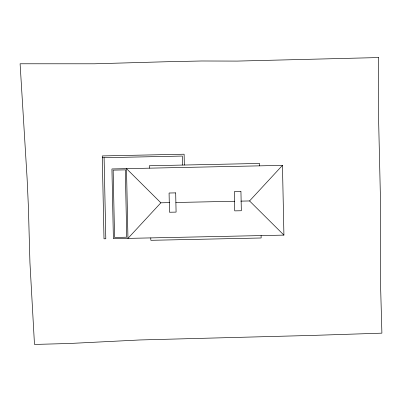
<?xml version="1.0" encoding="UTF-8"?>
<svg xmlns="http://www.w3.org/2000/svg" width="402" height="402" viewBox="0 0 402 402"><rect width="100%" height="100%" fill="white"/><g stroke="black" fill="none" stroke-linecap="round" stroke-linejoin="round"><path stroke-width="0.6" d="M160.865 202.809L127.957 238.381L126.494 168.644L160.865 202.809L169.609 202.623M240.808 201.131L249.552 200.95L282.46 165.373L111.927 168.951L113.389 238.687L283.923 235.11L282.46 165.373M102.304 157.735L182.352 156.056L182.538 165.066M175.855 202.492L234.562 201.261M249.552 200.95L283.923 235.11M259.637 165.855L259.581 163.448L149.273 165.765L149.323 168.167M261.099 235.587L261.149 237.994L150.835 240.306L150.785 237.904M184.342 165.026L184.116 154.212L102.264 155.931L104.002 238.808L105.806 238.773L104.103 157.695M378.649 57.561L378.483 114.208L380.408 197.075L380.392 278.752L381.9 333.157L313.148 335.394L140.172 339.951L69.456 343.484L34.482 344.439L29.934 262.531L28.386 206.688L27.12 178.699L20.1 63.782L94.304 63.797L165.84 61.762L201.648 60.988L237.155 61.089L378.649 57.561M125.318 169.87L113.153 170.126L114.565 237.461L126.73 237.205L125.318 169.87M175.684 192.88L169.076 193.02L169.478 212.241L176.086 212.105L175.684 192.88M240.939 191.513L234.331 191.648L234.733 210.874L241.341 210.738L240.939 191.513"/></g></svg>
